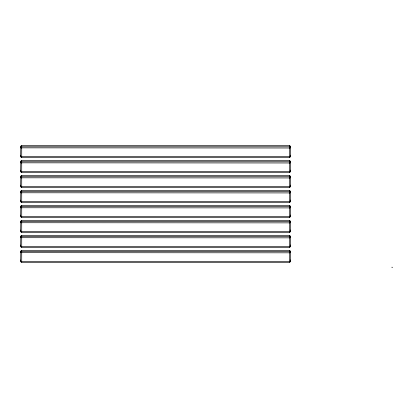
<?xml version="1.0" encoding="UTF-8"?>
<svg xmlns="http://www.w3.org/2000/svg" width="413" height="413" viewBox="0 0 413 413"><rect width="100%" height="100%" fill="white"/><g stroke="black" fill="none" stroke-linecap="round" stroke-linejoin="round"><path stroke-width="0.62" d="M391.968 267.221L392.335 267.361L391.999 267.175M289.663 147.699L289.368 147.999L20.65 147.854A1.079 1.069 0 0 1 21.729 146.785L289.368 146.785A1.079 1.069 0 0 1 290.447 147.854L289.368 147.999L289.75 147.833M289.663 162.676L289.368 162.975L20.65 162.83A1.079 1.069 0 0 1 21.729 161.762L289.368 161.762A1.079 1.069 0 0 1 290.447 162.83L289.368 162.975L289.75 162.805M289.663 177.647L289.368 177.946L20.65 177.807A1.079 1.069 0 0 1 21.729 176.733L289.368 176.733A1.079 1.069 0 0 1 290.447 177.807L289.368 177.946L289.75 177.781M289.663 192.623L289.368 192.923L20.65 192.778A1.079 1.069 0 0 1 21.729 191.709L289.368 191.709A1.079 1.069 0 0 1 290.447 192.778L289.368 192.923L289.75 192.757M289.663 207.6L289.368 207.899L20.65 207.754A1.079 1.069 0 0 1 21.729 206.686L289.368 206.686A1.079 1.069 0 0 1 290.447 207.754L289.368 207.899L289.75 207.729M289.663 222.571L289.368 222.87L20.65 222.731A1.079 1.069 0 0 1 21.729 221.657L289.368 221.657A1.079 1.069 0 0 1 290.447 222.731L289.368 222.87L289.75 222.705M289.663 237.547L289.368 237.847L20.65 237.702A1.079 1.069 0 0 1 21.729 236.634L289.368 236.634A1.079 1.069 0 0 1 290.447 237.702L289.368 237.847L289.75 237.681M289.663 252.524L289.368 252.823L20.65 252.679A1.079 1.069 0 0 1 21.729 251.61L289.368 251.61A1.079 1.069 0 0 1 290.447 252.679L289.368 252.823L289.75 252.653M290.132 146.605L290.447 146.708L290.447 156.413L289.368 156.558L21.45 156.553L20.65 156.413L20.795 146.636M290.132 161.581L290.447 161.684L290.447 171.39L289.368 171.529L21.45 171.524L20.65 171.39L20.795 161.612M290.132 176.558L290.447 176.656L290.447 186.361L289.368 186.506L21.45 186.5L20.65 186.361L20.795 176.583M290.132 191.529L290.447 191.632L290.447 201.338L289.368 201.482L21.45 201.477L20.65 201.338L20.795 191.56M290.132 206.505L290.447 206.608L290.447 216.309L289.368 216.453L21.45 216.448L20.65 216.309L20.795 206.536M290.132 221.482L290.447 221.58L290.447 231.285L289.368 231.43L21.45 231.425L20.65 231.285L20.795 221.507M290.132 236.453L290.447 236.556L290.447 246.262L289.368 246.406L21.45 246.401L20.65 246.262L20.795 236.484M290.132 251.429L290.447 251.532L290.447 261.233L289.368 261.377L21.45 261.372L20.65 261.233L20.795 251.46M21.435 156.837L21.729 156.558L21.347 156.703M21.435 171.808L21.729 171.529L21.347 171.679M21.435 186.784L21.729 186.506L21.347 186.65M21.435 201.761L21.729 201.482L21.347 201.627M21.435 216.732L21.729 216.453L21.347 216.603M21.435 231.708L21.729 231.43L21.347 231.574M21.435 246.685L21.729 246.406L21.347 246.551M21.435 261.656L21.729 261.377L21.347 261.522M20.795 155.195L20.65 155.267A1.079 1.069 0 0 0 20.795 155.799M20.795 170.166L20.65 170.239A1.079 1.069 0 0 0 20.795 170.775M20.795 185.143L20.65 185.215A1.079 1.069 0 0 0 20.795 185.747M20.795 200.119L20.65 200.191A1.079 1.069 0 0 0 20.795 200.723M20.795 215.09L20.65 215.163A1.079 1.069 0 0 0 20.795 215.7M20.795 230.067L20.65 230.139A1.079 1.069 0 0 0 20.795 230.671M20.795 245.043L20.65 245.11A1.079 1.069 0 0 0 20.795 245.647M20.795 260.014L20.65 260.087A1.079 1.069 0 0 0 20.795 260.624M20.65 146.708A1.079 1.069 0 0 1 21.729 145.639L289.368 145.639A1.079 1.069 0 0 1 290.447 146.708M20.65 156.413A1.079 1.069 0 0 0 21.729 157.482L289.368 157.482A1.079 1.069 0 0 0 290.447 156.413M20.65 161.684A1.079 1.069 0 0 1 21.729 160.616L289.368 160.616A1.079 1.069 0 0 1 290.447 161.684M20.65 171.39A1.079 1.069 0 0 0 21.729 172.458L289.368 172.458A1.079 1.069 0 0 0 290.447 171.39M20.65 176.656A1.079 1.069 0 0 1 21.729 175.587L289.368 175.587A1.079 1.069 0 0 1 290.447 176.656M20.65 186.361A1.079 1.069 0 0 0 21.729 187.43L289.368 187.43A1.079 1.069 0 0 0 290.447 186.361M20.65 191.632A1.079 1.069 0 0 1 21.729 190.563L289.368 190.563A1.079 1.069 0 0 1 290.447 191.632M20.65 201.338A1.079 1.069 0 0 0 21.729 202.406L289.368 202.406A1.079 1.069 0 0 0 290.447 201.338M20.65 206.608A1.079 1.069 0 0 1 21.729 205.535L289.368 205.535A1.079 1.069 0 0 1 290.447 206.608M20.65 216.309A1.079 1.069 0 0 0 21.729 217.383L289.368 217.383A1.079 1.069 0 0 0 290.447 216.309M20.65 221.58A1.079 1.069 0 0 1 21.729 220.511L289.368 220.511A1.079 1.069 0 0 1 290.447 221.58M20.65 231.285A1.079 1.069 0 0 0 21.729 232.354L289.368 232.354A1.079 1.069 0 0 0 290.447 231.285M20.65 236.556A1.079 1.069 0 0 1 21.729 235.487L289.368 235.487A1.079 1.069 0 0 1 290.447 236.556M20.65 246.262A1.079 1.069 0 0 0 21.729 247.33L289.368 247.33A1.079 1.069 0 0 0 290.447 246.262M20.65 251.532A1.079 1.069 0 0 1 21.729 250.459L289.368 250.459A1.079 1.069 0 0 1 290.447 251.532M20.65 261.233A1.079 1.069 0 0 0 21.729 262.307L289.368 262.307A1.079 1.069 0 0 0 290.447 261.233M290.132 155.164L290.447 155.267A1.079 1.069 0 0 1 290.132 156.021M290.132 170.141L290.447 170.239A1.079 1.069 0 0 1 290.132 170.997M290.132 185.112L290.447 185.215A1.079 1.069 0 0 1 290.132 185.969M290.132 200.088L290.447 200.191A1.079 1.069 0 0 1 290.132 200.945M290.132 215.065L290.447 215.163A1.079 1.069 0 0 1 290.132 215.922M290.132 230.036L290.447 230.139A1.079 1.069 0 0 1 290.132 230.893M290.132 245.012L290.447 245.11A1.079 1.069 0 0 1 290.132 245.869M290.132 259.983L290.447 260.087A1.079 1.069 0 0 1 290.132 260.846M289.663 156.837L289.368 156.558L289.528 156.925M289.663 171.808L289.368 171.529L289.528 171.896M289.663 186.784L289.368 186.506L289.528 186.872M289.663 201.761L289.368 201.482L289.528 201.849M289.663 216.732L289.368 216.453L289.528 216.82M289.663 231.708L289.368 231.43L289.528 231.796M289.663 246.685L289.368 246.406L289.528 246.773M289.663 261.656L289.368 261.377L289.528 261.744M21.435 147.699L21.729 147.999L21.569 147.611M21.435 162.676L21.729 162.975L21.569 162.583M21.435 177.647L21.729 177.946L21.569 177.559M21.435 192.623L21.729 192.923L21.569 192.535M21.435 207.6L21.729 207.899L21.569 207.507M21.435 222.571L21.729 222.87L21.569 222.483M21.435 237.547L21.729 237.847L21.569 237.46M21.435 252.524L21.729 252.823L21.569 252.431M289.368 145.639L289.368 157.482M289.368 160.611L289.368 172.458M289.368 175.587L289.368 187.435M289.368 190.563L289.368 202.406M289.368 205.535L289.368 217.383M289.368 220.511L289.368 232.354M289.368 235.487L289.368 247.33M289.368 250.459L289.368 262.307M21.729 145.639L21.729 157.482M21.729 160.611L21.729 172.458M21.729 175.587L21.729 187.435M21.729 190.563L21.729 202.406M21.729 205.535L21.729 217.383M21.729 220.511L21.729 232.354M21.729 235.487L21.729 247.33M21.729 250.459L21.729 262.307"/></g></svg>
